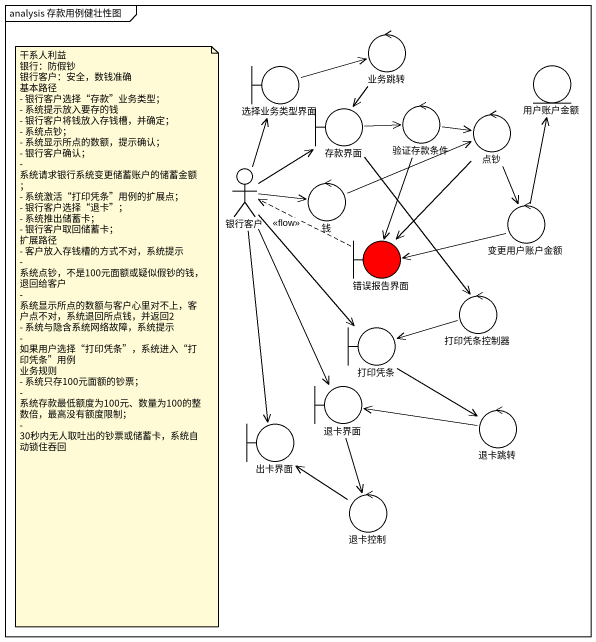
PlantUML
@startuml
mainframe analysis 存款用例健壮性图
control 业务跳转
boundary 选择业务类型界面
entity 用户账户金额
boundary 存款界面
control 验证存款条件
control 点钞
actor 银行客户
control 钱
control 变更用户账户金额
boundary 错误报告界面 #FF0000
control 打印凭条控制器
boundary 打印凭条
boundary 退卡界面
boundary 出卡界面
control 退卡跳转
control 退卡控制
业务跳转 --> 存款界面
选择业务类型界面 -right-> 业务跳转
存款界面 -right-> 验证存款条件
存款界面 --> 打印凭条控制器
验证存款条件 -right-> 点钞
验证存款条件 --> 错误报告界面
点钞 --> 变更用户账户金额
点钞 --> 错误报告界面
银行客户 -up-> 选择业务类型界面
银行客户 -up-> 存款界面
银行客户 -right-> 钱
银行客户 --> 打印凭条
银行客户 --> 退卡界面
银行客户 --> 出卡界面
钱 -right-> 点钞
变更用户账户金额 -up-> 用户账户金额
变更用户账户金额 -left-> 错误报告界面
错误报告界面 .left.> 银行客户 : <<flow>>
打印凭条控制器 -left-> 打印凭条
打印凭条 --> 退卡跳转
退卡界面 --> 退卡控制
退卡跳转 -left-> 退卡界面
退卡控制 -up-> 出卡界面
note as N1
  干系人利益
  银行：防假钞
  银行客户：安全，数钱准确
  基本路径
  - 银行客户选择“存款”业务类型；
  - 系统提示放入要存的钱
  - 银行客户将钱放入存钱槽，并确定；
  - 系统点钞；
  - 系统显示所点的数额，提示确认；
  - 银行客户确认；
  - 系统请求银行系统变更储蓄账户的储蓄金额；
  - 系统激活“打印凭条”用例的扩展点；
  - 银行客户选择“退卡”；
  - 系统推出储蓄卡；
  - 银行客户取回储蓄卡；
  扩展路径
  - 客户放入存钱槽的方式不对，系统提示
  - 系统点钞，不是100元面额或疑似假钞的钱，退回给客户
  - 系统显示所点的数额与客户心里对不上，客户点不对，系统退回所点钱，并返回2
  - 系统与隐含系统网络故障，系统提示
  - 如果用户选择“打印凭条”，系统进入“打印凭条”用例
  业务规则
  - 系统只存100元面额的钞票；
  - 系统存款最低额度为100元、数量为100的整数倍，最高没有额度限制；
  - 30秒内无人取吐出的钞票或储蓄卡，系统自动锁住吞回
end note
@enduml
